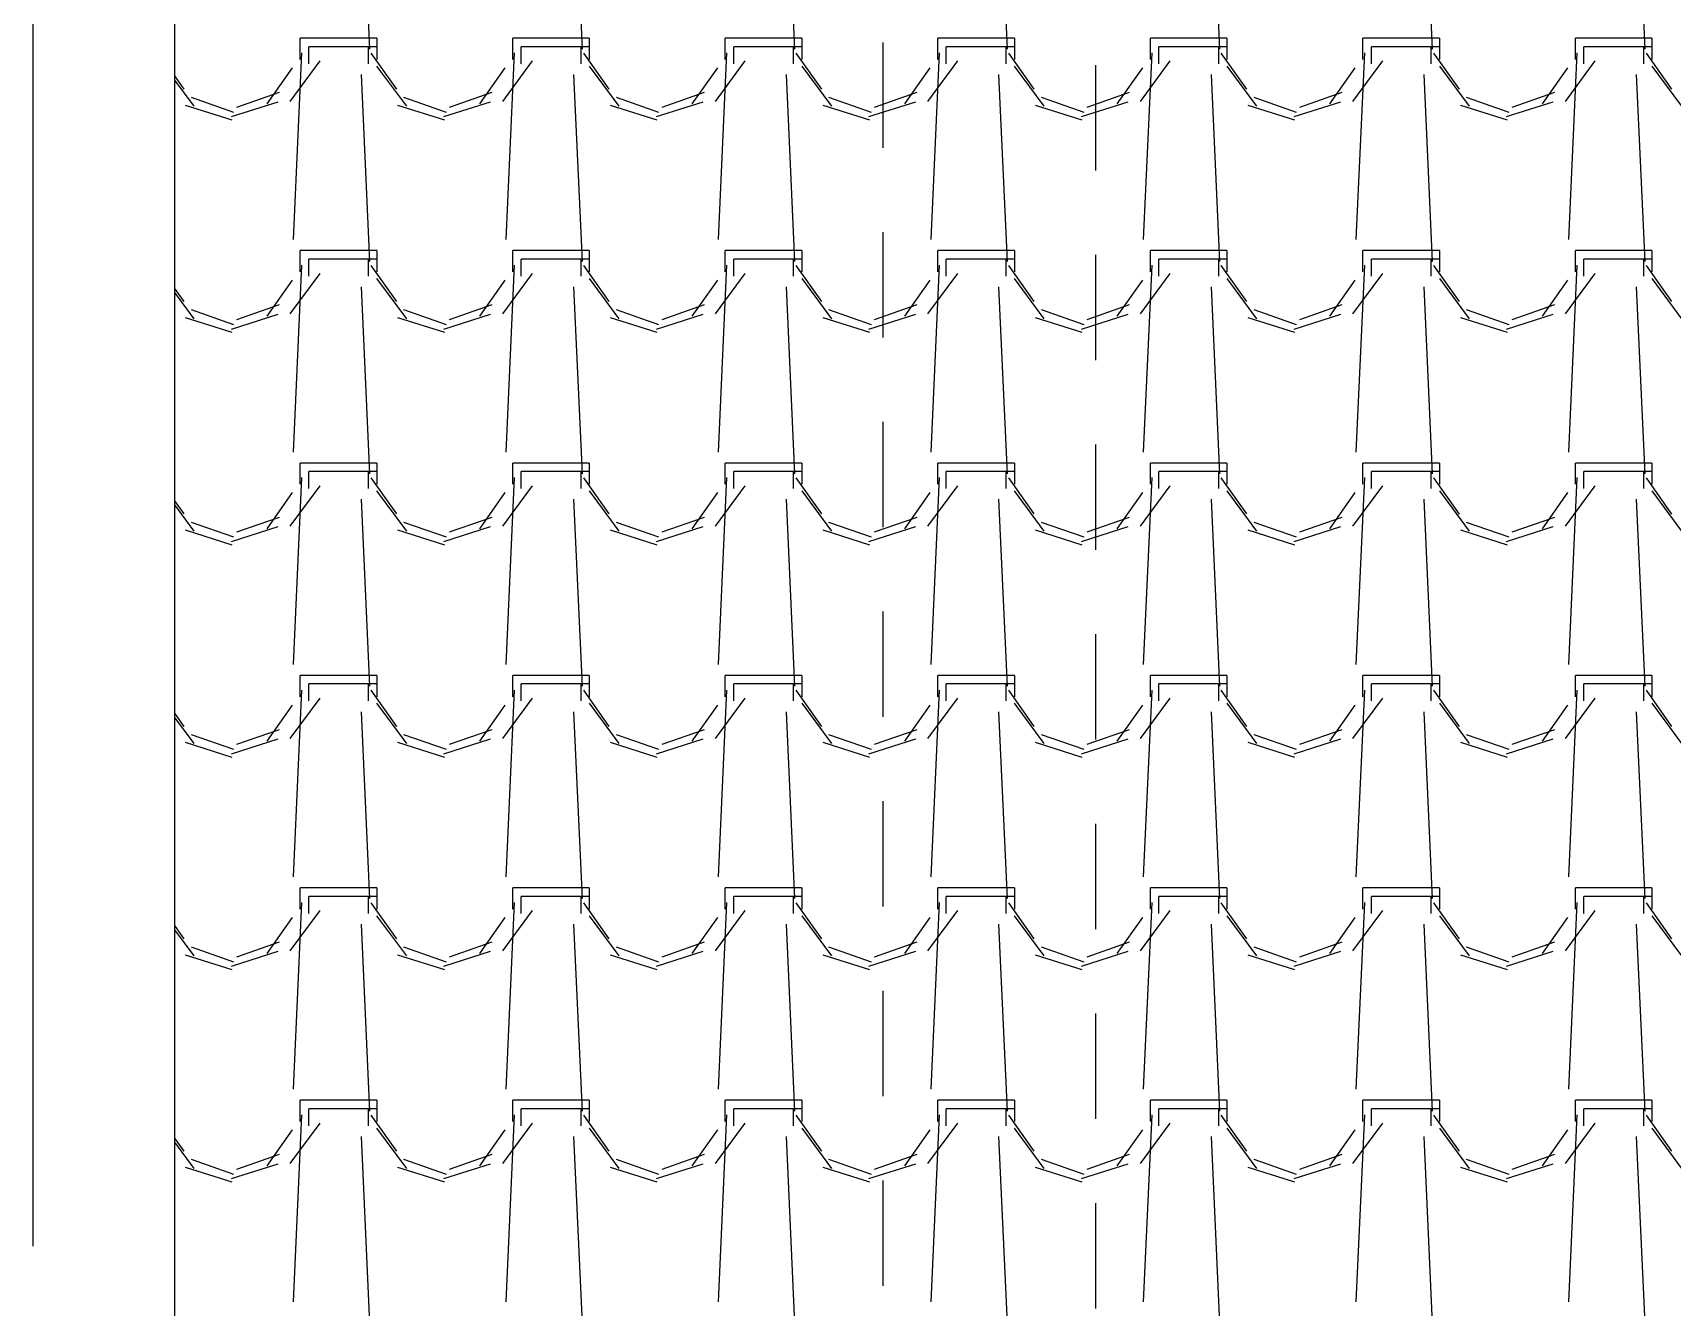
# Model space of a CAD drawing. Header units: millimetres. Extents: x 3923 to 4007, y 744 to 863.
# Drawn here: x 3931.109 to 3933.053, y 852.856 to 854.368 of the extents above; entities that cross this region are included whole.
import ezdxf

# ---------------------------------------------------------------- set-up
doc = ezdxf.new("R2010")
doc.units = ezdxf.units.MM
doc.linetypes.add('HIDDEN2', pattern=[0.1875, 0.125, -0.0625])
doc.layers.add('-HIDRO', color=8, linetype='Continuous')

msp = doc.modelspace()

# ---------------------------------------------------------------- linework, layer by layer
at = {"layer": '-HIDRO', "linetype": 'Continuous'}
for p, q in [((3931.1091, 856.7146), (3931.1091, 852.9285)), ((3931.2771, 856.5466), (3931.2771, 851.9205)), ((3931.4983, 854.5706), (3931.5083, 854.3488)), ((3931.7503, 854.5706), (3931.7603, 854.3488)), ((3932.0023, 854.5706), (3932.0123, 854.3488)), ((3932.2543, 854.5706), (3932.2643, 854.3488)), ((3932.5063, 854.5706), (3932.5163, 854.3488)), ((3932.7583, 854.5706), (3932.7683, 854.3488)), ((3933.0103, 854.5706), (3933.0203, 854.3488)), ((3931.5068, 854.3616), (3931.4262, 854.3616)), ((3931.4262, 854.3364), (3931.4262, 854.3616)), ((3931.5169, 854.3616), (3931.5068, 854.3616)), ((3931.5169, 854.3616), (3931.5169, 854.3364)), ((3931.7588, 854.3616), (3931.6782, 854.3616)), ((3931.6782, 854.3364), (3931.6782, 854.3616)), ((3931.7689, 854.3616), (3931.7588, 854.3616)), ((3931.7689, 854.3616), (3931.7689, 854.3364)), ((3932.0108, 854.3616), (3931.9302, 854.3616)), ((3931.9302, 854.3364), (3931.9302, 854.3616)), ((3932.0209, 854.3616), (3932.0108, 854.3616)), ((3932.0209, 854.3616), (3932.0209, 854.3364)), ((3932.2628, 854.3616), (3932.1822, 854.3616)), ((3932.1822, 854.3364), (3932.1822, 854.3616)), ((3932.2729, 854.3616), (3932.2628, 854.3616)), ((3932.2729, 854.3616), (3932.2729, 854.3364)), ((3932.5148, 854.3616), (3932.4342, 854.3616)), ((3932.4342, 854.3364), (3932.4342, 854.3616)), ((3932.5249, 854.3616), (3932.5148, 854.3616)), ((3932.5249, 854.3616), (3932.5249, 854.3364)), ((3932.7668, 854.3616), (3932.6862, 854.3616)), ((3932.6862, 854.3364), (3932.6862, 854.3616)), ((3932.7769, 854.3616), (3932.7668, 854.3616)), ((3932.7769, 854.3616), (3932.7769, 854.3364)), ((3933.0188, 854.3616), (3932.9382, 854.3616)), ((3932.9382, 854.3364), (3932.9382, 854.3616)), ((3933.0289, 854.3616), (3933.0188, 854.3616)), ((3933.0289, 854.3616), (3933.0289, 854.3364)), ((3931.4144, 854.2867), (3931.4497, 854.3346)), ((3931.4278, 854.3443), (3931.4178, 854.1226)), ((3931.5068, 854.3515), (3931.4362, 854.3515)), ((3931.4362, 854.3313), (3931.4362, 854.3515)), ((3931.5068, 854.3515), (3931.5068, 854.3313)), ((3931.5169, 854.3515), (3931.5068, 854.3515)), ((3931.5099, 854.344), (3931.5402, 854.3012)), ((3931.6664, 854.2867), (3931.7017, 854.3346)), ((3931.6798, 854.3443), (3931.6698, 854.1226)), ((3931.7588, 854.3515), (3931.6882, 854.3515)), ((3931.6882, 854.3313), (3931.6882, 854.3515)), ((3931.7588, 854.3515), (3931.7588, 854.3313)), ((3931.7689, 854.3515), (3931.7588, 854.3515)), ((3931.7619, 854.344), (3931.7922, 854.3012)), ((3931.9184, 854.2867), (3931.9537, 854.3346)), ((3931.9318, 854.3443), (3931.9218, 854.1226)), ((3932.0108, 854.3515), (3931.9402, 854.3515)), ((3931.9402, 854.3313), (3931.9402, 854.3515)), ((3932.0108, 854.3515), (3932.0108, 854.3313)), ((3932.0209, 854.3515), (3932.0108, 854.3515)), ((3932.0139, 854.344), (3932.0442, 854.3012)), ((3932.1704, 854.2867), (3932.2057, 854.3346)), ((3932.1838, 854.3443), (3932.1738, 854.1226)), ((3932.2628, 854.3515), (3932.1922, 854.3515)), ((3932.1922, 854.3313), (3932.1922, 854.3515)), ((3932.2628, 854.3515), (3932.2628, 854.3313)), ((3932.2729, 854.3515), (3932.2628, 854.3515)), ((3932.2659, 854.344), (3932.2962, 854.3011)), ((3932.4224, 854.2867), (3932.4577, 854.3346)), ((3932.4358, 854.3443), (3932.4258, 854.1226)), ((3932.5148, 854.3515), (3932.4442, 854.3515)), ((3932.4442, 854.3313), (3932.4442, 854.3515)), ((3932.5148, 854.3515), (3932.5148, 854.3313)), ((3932.5249, 854.3515), (3932.5148, 854.3515)), ((3932.5179, 854.344), (3932.5482, 854.3011)), ((3932.6744, 854.2867), (3932.7097, 854.3346)), ((3932.6879, 854.3443), (3932.6778, 854.1226)), ((3932.7668, 854.3515), (3932.6962, 854.3515)), ((3932.6962, 854.3313), (3932.6962, 854.3515)), ((3932.7668, 854.3515), (3932.7668, 854.3313)), ((3932.7769, 854.3515), (3932.7668, 854.3515)), ((3932.7699, 854.344), (3932.8002, 854.3011)), ((3932.9264, 854.2867), (3932.9617, 854.3346)), ((3932.9399, 854.3443), (3932.9298, 854.1226)), ((3933.0188, 854.3515), (3932.9482, 854.3515)), ((3932.9482, 854.3313), (3932.9482, 854.3515)), ((3933.0188, 854.3515), (3933.0188, 854.3313)), ((3933.0289, 854.3515), (3933.0188, 854.3515)), ((3933.0219, 854.344), (3933.0522, 854.3011)), ((3931.2771, 854.3168), (3931.2882, 854.3012)), ((3931.387, 854.2837), (3931.4172, 854.3265)), ((3931.4983, 854.3186), (3931.5083, 854.0968)), ((3931.5168, 854.3286), (3931.552, 854.2808)), ((3931.639, 854.2837), (3931.6692, 854.3265)), ((3931.7503, 854.3186), (3931.7603, 854.0968)), ((3931.7688, 854.3286), (3931.804, 854.2808)), ((3931.891, 854.2837), (3931.9212, 854.3265)), ((3932.0023, 854.3186), (3932.0123, 854.0968)), ((3932.0208, 854.3286), (3932.056, 854.2808)), ((3932.143, 854.2837), (3932.1732, 854.3265)), ((3932.2543, 854.3186), (3932.2643, 854.0968)), ((3932.2728, 854.3286), (3932.308, 854.2808)), ((3932.395, 854.2837), (3932.4252, 854.3265)), ((3932.5063, 854.3186), (3932.5163, 854.0968)), ((3932.5248, 854.3286), (3932.56, 854.2808)), ((3932.647, 854.2837), (3932.6772, 854.3265)), ((3932.7583, 854.3186), (3932.7683, 854.0968)), ((3932.7768, 854.3286), (3932.812, 854.2808)), ((3932.899, 854.2837), (3932.9292, 854.3265)), ((3933.0103, 854.3186), (3933.0203, 854.0968)), ((3933.0287, 854.3286), (3933.064, 854.2808)), ((3931.2771, 854.3119), (3931.3, 854.2808)), ((3931.3512, 854.2799), (3931.4016, 854.2975)), ((3931.6032, 854.2799), (3931.6536, 854.2975)), ((3931.8552, 854.2799), (3931.9056, 854.2975)), ((3932.1072, 854.2799), (3932.1576, 854.2975)), ((3932.3592, 854.2799), (3932.4096, 854.2975)), ((3932.6112, 854.2799), (3932.6616, 854.2975)), ((3932.8632, 854.2799), (3932.9136, 854.2975)), ((3931.2897, 854.2823), (3931.3451, 854.2647)), ((3931.2967, 854.2916), (3931.3471, 854.274)), ((3931.3445, 854.2686), (3931.3999, 854.2863)), ((3931.5417, 854.2823), (3931.5971, 854.2647)), ((3931.5487, 854.2916), (3931.5991, 854.274)), ((3931.5965, 854.2686), (3931.6519, 854.2863)), ((3931.7937, 854.2823), (3931.8491, 854.2647)), ((3931.8007, 854.2916), (3931.8511, 854.274)), ((3931.8485, 854.2686), (3931.9039, 854.2863)), ((3932.0457, 854.2823), (3932.1011, 854.2647)), ((3932.0527, 854.2916), (3932.1031, 854.274)), ((3932.1005, 854.2686), (3932.1559, 854.2863)), ((3932.2977, 854.2823), (3932.3531, 854.2647)), ((3932.3047, 854.2916), (3932.3551, 854.274)), ((3932.3525, 854.2686), (3932.4079, 854.2863)), ((3932.5497, 854.2823), (3932.6051, 854.2647)), ((3932.5567, 854.2916), (3932.6071, 854.274)), ((3932.6045, 854.2686), (3932.6599, 854.2863)), ((3932.8017, 854.2823), (3932.8571, 854.2647)), ((3932.8087, 854.2916), (3932.8591, 854.274)), ((3932.8565, 854.2686), (3932.9119, 854.2863)), ((3931.5068, 854.1096), (3931.4262, 854.1096)), ((3931.4262, 854.0844), (3931.4262, 854.1096)), ((3931.5169, 854.1096), (3931.5068, 854.1096)), ((3931.5169, 854.1096), (3931.5169, 854.0844)), ((3931.7588, 854.1096), (3931.6782, 854.1096)), ((3931.6782, 854.0844), (3931.6782, 854.1096)), ((3931.7689, 854.1096), (3931.7588, 854.1096)), ((3931.7689, 854.1096), (3931.7689, 854.0844)), ((3932.0108, 854.1096), (3931.9302, 854.1096)), ((3931.9302, 854.0844), (3931.9302, 854.1096)), ((3932.0209, 854.1096), (3932.0108, 854.1096)), ((3932.0209, 854.1096), (3932.0209, 854.0844)), ((3932.2628, 854.1096), (3932.1822, 854.1096)), ((3932.1822, 854.0844), (3932.1822, 854.1096)), ((3932.2729, 854.1096), (3932.2628, 854.1096)), ((3932.2729, 854.1096), (3932.2729, 854.0844)), ((3932.5148, 854.1096), (3932.4342, 854.1096)), ((3932.4342, 854.0844), (3932.4342, 854.1096)), ((3932.5249, 854.1096), (3932.5148, 854.1096)), ((3932.5249, 854.1096), (3932.5249, 854.0844)), ((3932.7668, 854.1096), (3932.6862, 854.1096)), ((3932.6862, 854.0844), (3932.6862, 854.1096)), ((3932.7769, 854.1096), (3932.7668, 854.1096)), ((3932.7769, 854.1096), (3932.7769, 854.0844)), ((3933.0188, 854.1096), (3932.9382, 854.1096)), ((3932.9382, 854.0844), (3932.9382, 854.1096)), ((3933.0289, 854.1096), (3933.0188, 854.1096)), ((3933.0289, 854.1096), (3933.0289, 854.0844)), ((3931.4144, 854.0347), (3931.4497, 854.0826)), ((3931.4278, 854.0923), (3931.4178, 853.8706)), ((3931.5068, 854.0995), (3931.4362, 854.0995)), ((3931.4362, 854.0793), (3931.4362, 854.0995)), ((3931.5068, 854.0995), (3931.5068, 854.0793)), ((3931.5169, 854.0995), (3931.5068, 854.0995)), ((3931.5099, 854.092), (3931.5402, 854.0492)), ((3931.6664, 854.0347), (3931.7017, 854.0826)), ((3931.6798, 854.0923), (3931.6698, 853.8706)), ((3931.7588, 854.0995), (3931.6882, 854.0995)), ((3931.6882, 854.0793), (3931.6882, 854.0995)), ((3931.7588, 854.0995), (3931.7588, 854.0793)), ((3931.7689, 854.0995), (3931.7588, 854.0995)), ((3931.7619, 854.092), (3931.7922, 854.0492)), ((3931.9184, 854.0347), (3931.9537, 854.0826)), ((3931.9318, 854.0923), (3931.9218, 853.8706)), ((3932.0108, 854.0995), (3931.9402, 854.0995)), ((3931.9402, 854.0793), (3931.9402, 854.0995)), ((3932.0108, 854.0995), (3932.0108, 854.0793)), ((3932.0209, 854.0995), (3932.0108, 854.0995)), ((3932.0139, 854.092), (3932.0442, 854.0492)), ((3932.1704, 854.0347), (3932.2057, 854.0826)), ((3932.1838, 854.0923), (3932.1738, 853.8706)), ((3932.2628, 854.0995), (3932.1922, 854.0995)), ((3932.1922, 854.0793), (3932.1922, 854.0995)), ((3932.2628, 854.0995), (3932.2628, 854.0793)), ((3932.2729, 854.0995), (3932.2628, 854.0995)), ((3932.2659, 854.092), (3932.2962, 854.0492)), ((3932.4224, 854.0347), (3932.4577, 854.0826)), ((3932.4358, 854.0923), (3932.4258, 853.8706)), ((3932.5148, 854.0995), (3932.4442, 854.0995)), ((3932.4442, 854.0793), (3932.4442, 854.0995)), ((3932.5148, 854.0995), (3932.5148, 854.0793)), ((3932.5249, 854.0995), (3932.5148, 854.0995)), ((3932.5179, 854.092), (3932.5482, 854.0491)), ((3932.6744, 854.0347), (3932.7097, 854.0826)), ((3932.6879, 854.0923), (3932.6778, 853.8706)), ((3932.7668, 854.0995), (3932.6962, 854.0995)), ((3932.6962, 854.0793), (3932.6962, 854.0995)), ((3932.7668, 854.0995), (3932.7668, 854.0793)), ((3932.7769, 854.0995), (3932.7668, 854.0995)), ((3932.7699, 854.092), (3932.8002, 854.0491)), ((3932.9264, 854.0347), (3932.9617, 854.0826)), ((3932.9399, 854.0923), (3932.9298, 853.8706)), ((3933.0188, 854.0995), (3932.9482, 854.0995)), ((3932.9482, 854.0793), (3932.9482, 854.0995)), ((3933.0188, 854.0995), (3933.0188, 854.0793)), ((3933.0289, 854.0995), (3933.0188, 854.0995)), ((3933.0219, 854.092), (3933.0522, 854.0491)), ((3931.2771, 854.0648), (3931.2882, 854.0492)), ((3931.387, 854.0317), (3931.4172, 854.0745)), ((3931.4983, 854.0666), (3931.5083, 853.8448)), ((3931.5168, 854.0766), (3931.552, 854.0288)), ((3931.639, 854.0317), (3931.6692, 854.0745)), ((3931.7503, 854.0666), (3931.7603, 853.8448)), ((3931.7688, 854.0766), (3931.804, 854.0288)), ((3931.891, 854.0317), (3931.9212, 854.0745)), ((3932.0023, 854.0666), (3932.0123, 853.8448)), ((3932.0208, 854.0766), (3932.056, 854.0288)), ((3932.143, 854.0317), (3932.1732, 854.0745)), ((3932.2543, 854.0666), (3932.2643, 853.8448)), ((3932.2728, 854.0766), (3932.308, 854.0288)), ((3932.395, 854.0317), (3932.4252, 854.0745)), ((3932.5063, 854.0666), (3932.5163, 853.8448)), ((3932.5248, 854.0766), (3932.56, 854.0288)), ((3932.647, 854.0317), (3932.6772, 854.0745)), ((3932.7583, 854.0666), (3932.7683, 853.8448)), ((3932.7768, 854.0766), (3932.812, 854.0288)), ((3932.899, 854.0317), (3932.9292, 854.0745)), ((3933.0103, 854.0666), (3933.0203, 853.8448)), ((3933.0288, 854.0766), (3933.064, 854.0288)), ((3931.2771, 854.0599), (3931.3, 854.0288)), ((3931.3512, 854.0279), (3931.4016, 854.0455)), ((3931.6032, 854.0279), (3931.6536, 854.0455)), ((3931.8552, 854.0279), (3931.9056, 854.0455)), ((3932.1072, 854.0279), (3932.1576, 854.0455)), ((3932.3592, 854.0279), (3932.4096, 854.0455)), ((3932.6112, 854.0279), (3932.6616, 854.0455)), ((3932.8632, 854.0279), (3932.9136, 854.0455)), ((3931.2897, 854.0303), (3931.3451, 854.0127)), ((3931.2967, 854.0396), (3931.3471, 854.022)), ((3931.3445, 854.0166), (3931.3999, 854.0343)), ((3931.5417, 854.0303), (3931.5971, 854.0127)), ((3931.5487, 854.0396), (3931.5991, 854.022)), ((3931.5965, 854.0166), (3931.6519, 854.0343)), ((3931.7937, 854.0303), (3931.8491, 854.0127)), ((3931.8007, 854.0396), (3931.8511, 854.022)), ((3931.8485, 854.0166), (3931.9039, 854.0343)), ((3932.0457, 854.0303), (3932.1011, 854.0127)), ((3932.0527, 854.0396), (3932.1031, 854.022)), ((3932.1005, 854.0166), (3932.1559, 854.0343)), ((3932.2977, 854.0303), (3932.3531, 854.0127)), ((3932.3047, 854.0396), (3932.3551, 854.022)), ((3932.3525, 854.0166), (3932.4079, 854.0343)), ((3932.5497, 854.0303), (3932.6051, 854.0127)), ((3932.5567, 854.0396), (3932.6071, 854.022)), ((3932.6045, 854.0166), (3932.6599, 854.0343)), ((3932.8017, 854.0303), (3932.8571, 854.0127)), ((3932.8087, 854.0396), (3932.8591, 854.022)), ((3932.8565, 854.0166), (3932.9119, 854.0343)), ((3931.5068, 853.8576), (3931.4262, 853.8576)), ((3931.4262, 853.8324), (3931.4262, 853.8576)), ((3931.5068, 853.8475), (3931.4362, 853.8475)), ((3931.4362, 853.8273), (3931.4362, 853.8475)), ((3931.5169, 853.8576), (3931.5068, 853.8576)), ((3931.5068, 853.8475), (3931.5068, 853.8273)), ((3931.5169, 853.8475), (3931.5068, 853.8475)), ((3931.5169, 853.8576), (3931.5169, 853.8324)), ((3931.7588, 853.8576), (3931.6782, 853.8576)), ((3931.6782, 853.8324), (3931.6782, 853.8576)), ((3931.7588, 853.8475), (3931.6882, 853.8475)), ((3931.6882, 853.8273), (3931.6882, 853.8475)), ((3931.7689, 853.8576), (3931.7588, 853.8576)), ((3931.7588, 853.8475), (3931.7588, 853.8273)), ((3931.7689, 853.8475), (3931.7588, 853.8475)), ((3931.7689, 853.8576), (3931.7689, 853.8324)), ((3932.0108, 853.8576), (3931.9302, 853.8576)), ((3931.9302, 853.8324), (3931.9302, 853.8576)), ((3932.0108, 853.8475), (3931.9402, 853.8475)), ((3931.9402, 853.8273), (3931.9402, 853.8475)), ((3932.0209, 853.8576), (3932.0108, 853.8576)), ((3932.0108, 853.8475), (3932.0108, 853.8273)), ((3932.0209, 853.8475), (3932.0108, 853.8475)), ((3932.0209, 853.8576), (3932.0209, 853.8324)), ((3932.2628, 853.8576), (3932.1822, 853.8576)), ((3932.1822, 853.8324), (3932.1822, 853.8576)), ((3932.2628, 853.8475), (3932.1922, 853.8475)), ((3932.1922, 853.8273), (3932.1922, 853.8475)), ((3932.2729, 853.8576), (3932.2628, 853.8576)), ((3932.2628, 853.8475), (3932.2628, 853.8273)), ((3932.2729, 853.8475), (3932.2628, 853.8475)), ((3932.2729, 853.8576), (3932.2729, 853.8324)), ((3932.5148, 853.8576), (3932.4342, 853.8576)), ((3932.4342, 853.8324), (3932.4342, 853.8576)), ((3932.5148, 853.8475), (3932.4442, 853.8475)), ((3932.4442, 853.8273), (3932.4442, 853.8475)), ((3932.5249, 853.8576), (3932.5148, 853.8576)), ((3932.5148, 853.8475), (3932.5148, 853.8273)), ((3932.5249, 853.8475), (3932.5148, 853.8475)), ((3932.5249, 853.8576), (3932.5249, 853.8324)), ((3932.7668, 853.8576), (3932.6862, 853.8576)), ((3932.6862, 853.8324), (3932.6862, 853.8576)), ((3932.7668, 853.8475), (3932.6962, 853.8475)), ((3932.6962, 853.8273), (3932.6962, 853.8475)), ((3932.7769, 853.8576), (3932.7668, 853.8576)), ((3932.7668, 853.8475), (3932.7668, 853.8273)), ((3932.7769, 853.8475), (3932.7668, 853.8475)), ((3932.7769, 853.8576), (3932.7769, 853.8324)), ((3933.0188, 853.8576), (3932.9382, 853.8576)), ((3932.9382, 853.8324), (3932.9382, 853.8576)), ((3933.0188, 853.8475), (3932.9482, 853.8475)), ((3932.9482, 853.8273), (3932.9482, 853.8475)), ((3933.0289, 853.8576), (3933.0188, 853.8576)), ((3933.0188, 853.8475), (3933.0188, 853.8273)), ((3933.0289, 853.8475), (3933.0188, 853.8475)), ((3933.0289, 853.8576), (3933.0289, 853.8324)), ((3931.4144, 853.7827), (3931.4497, 853.8306)), ((3931.4278, 853.8403), (3931.4178, 853.6186)), ((3931.5099, 853.84), (3931.5402, 853.7972)), ((3931.6664, 853.7827), (3931.7017, 853.8306)), ((3931.6798, 853.8403), (3931.6698, 853.6186)), ((3931.7619, 853.84), (3931.7922, 853.7972)), ((3931.9184, 853.7827), (3931.9537, 853.8306)), ((3931.9318, 853.8403), (3931.9218, 853.6186)), ((3932.0139, 853.84), (3932.0442, 853.7972)), ((3932.1704, 853.7827), (3932.2057, 853.8306)), ((3932.1838, 853.8403), (3932.1738, 853.6186)), ((3932.2659, 853.84), (3932.2962, 853.7972)), ((3932.4224, 853.7827), (3932.4577, 853.8306)), ((3932.4358, 853.8403), (3932.4258, 853.6186)), ((3932.5179, 853.84), (3932.5482, 853.7972)), ((3932.6744, 853.7827), (3932.7097, 853.8306)), ((3932.6879, 853.8403), (3932.6778, 853.6186)), ((3932.7699, 853.84), (3932.8002, 853.7971)), ((3932.9264, 853.7827), (3932.9617, 853.8306)), ((3932.9399, 853.8403), (3932.9298, 853.6186)), ((3933.0219, 853.84), (3933.0522, 853.7971)), ((3931.2771, 853.8128), (3931.2882, 853.7972)), ((3931.387, 853.7797), (3931.4172, 853.8225)), ((3931.4983, 853.8146), (3931.5083, 853.5928)), ((3931.5168, 853.8246), (3931.552, 853.7768)), ((3931.639, 853.7797), (3931.6692, 853.8225)), ((3931.7503, 853.8146), (3931.7603, 853.5928)), ((3931.7688, 853.8246), (3931.804, 853.7768)), ((3931.891, 853.7797), (3931.9212, 853.8225)), ((3932.0023, 853.8146), (3932.0123, 853.5928)), ((3932.0208, 853.8246), (3932.056, 853.7768)), ((3932.143, 853.7797), (3932.1732, 853.8225)), ((3932.2543, 853.8146), (3932.2643, 853.5928)), ((3932.2728, 853.8246), (3932.308, 853.7768)), ((3932.395, 853.7797), (3932.4252, 853.8225)), ((3932.5063, 853.8146), (3932.5163, 853.5928)), ((3932.5248, 853.8246), (3932.56, 853.7768)), ((3932.647, 853.7797), (3932.6772, 853.8225)), ((3932.7583, 853.8146), (3932.7683, 853.5928)), ((3932.7768, 853.8246), (3932.812, 853.7768)), ((3932.899, 853.7797), (3932.9292, 853.8225)), ((3933.0103, 853.8146), (3933.0203, 853.5928)), ((3933.0288, 853.8246), (3933.064, 853.7768)), ((3931.2771, 853.8079), (3931.3, 853.7768)), ((3931.3512, 853.7759), (3931.4016, 853.7935)), ((3931.6032, 853.7759), (3931.6536, 853.7935)), ((3931.8552, 853.7759), (3931.9056, 853.7935)), ((3932.1072, 853.7759), (3932.1576, 853.7935)), ((3932.3592, 853.7759), (3932.4096, 853.7935)), ((3932.6112, 853.7759), (3932.6616, 853.7935)), ((3932.8632, 853.7759), (3932.9136, 853.7935)), ((3931.2897, 853.7783), (3931.3451, 853.7607)), ((3931.2967, 853.7876), (3931.3471, 853.77)), ((3931.3445, 853.7646), (3931.3999, 853.7823)), ((3931.5417, 853.7783), (3931.5971, 853.7607)), ((3931.5487, 853.7876), (3931.5991, 853.77)), ((3931.5965, 853.7646), (3931.6519, 853.7823)), ((3931.7937, 853.7783), (3931.8491, 853.7607)), ((3931.8007, 853.7876), (3931.8511, 853.77)), ((3931.8485, 853.7646), (3931.9039, 853.7823)), ((3932.0457, 853.7783), (3932.1011, 853.7607)), ((3932.0527, 853.7876), (3932.1031, 853.77)), ((3932.1005, 853.7646), (3932.1559, 853.7823)), ((3932.2977, 853.7783), (3932.3531, 853.7607)), ((3932.3047, 853.7876), (3932.3551, 853.77)), ((3932.3525, 853.7646), (3932.4079, 853.7823)), ((3932.5497, 853.7783), (3932.6051, 853.7607)), ((3932.5567, 853.7876), (3932.6071, 853.77)), ((3932.6045, 853.7646), (3932.6599, 853.7823)), ((3932.8017, 853.7783), (3932.8571, 853.7607)), ((3932.8087, 853.7876), (3932.8591, 853.77)), ((3932.8565, 853.7646), (3932.9119, 853.7823)), ((3931.5068, 853.6056), (3931.4262, 853.6056)), ((3931.4262, 853.5804), (3931.4262, 853.6056)), ((3931.5068, 853.5955), (3931.4362, 853.5955)), ((3931.4362, 853.5753), (3931.4362, 853.5955)), ((3931.5169, 853.6056), (3931.5068, 853.6056)), ((3931.5068, 853.5955), (3931.5068, 853.5753)), ((3931.5169, 853.5955), (3931.5068, 853.5955)), ((3931.5169, 853.6056), (3931.5169, 853.5804)), ((3931.7588, 853.6056), (3931.6782, 853.6056)), ((3931.6782, 853.5804), (3931.6782, 853.6056)), ((3931.7588, 853.5955), (3931.6882, 853.5955)), ((3931.6882, 853.5753), (3931.6882, 853.5955)), ((3931.7689, 853.6056), (3931.7588, 853.6056)), ((3931.7588, 853.5955), (3931.7588, 853.5753)), ((3931.7689, 853.5955), (3931.7588, 853.5955)), ((3931.7689, 853.6056), (3931.7689, 853.5804)), ((3932.0108, 853.6056), (3931.9302, 853.6056)), ((3931.9302, 853.5804), (3931.9302, 853.6056)), ((3932.0108, 853.5955), (3931.9402, 853.5955)), ((3931.9402, 853.5753), (3931.9402, 853.5955)), ((3932.0209, 853.6056), (3932.0108, 853.6056)), ((3932.0108, 853.5955), (3932.0108, 853.5753)), ((3932.0209, 853.5955), (3932.0108, 853.5955)), ((3932.0209, 853.6056), (3932.0209, 853.5804)), ((3932.2628, 853.6056), (3932.1822, 853.6056)), ((3932.1822, 853.5804), (3932.1822, 853.6056)), ((3932.2628, 853.5955), (3932.1922, 853.5955)), ((3932.1922, 853.5753), (3932.1922, 853.5955)), ((3932.2729, 853.6056), (3932.2628, 853.6056)), ((3932.2628, 853.5955), (3932.2628, 853.5753)), ((3932.2729, 853.5955), (3932.2628, 853.5955)), ((3932.2729, 853.6056), (3932.2729, 853.5804)), ((3932.5148, 853.6056), (3932.4342, 853.6056)), ((3932.4342, 853.5804), (3932.4342, 853.6056)), ((3932.5148, 853.5955), (3932.4442, 853.5955)), ((3932.4442, 853.5753), (3932.4442, 853.5955)), ((3932.5249, 853.6056), (3932.5148, 853.6056)), ((3932.5148, 853.5955), (3932.5148, 853.5753)), ((3932.5249, 853.5955), (3932.5148, 853.5955)), ((3932.5249, 853.6056), (3932.5249, 853.5804)), ((3932.7668, 853.6056), (3932.6862, 853.6056)), ((3932.6862, 853.5804), (3932.6862, 853.6056)), ((3932.7668, 853.5955), (3932.6962, 853.5955)), ((3932.6962, 853.5753), (3932.6962, 853.5955)), ((3932.7769, 853.6056), (3932.7668, 853.6056)), ((3932.7668, 853.5955), (3932.7668, 853.5753)), ((3932.7769, 853.5955), (3932.7668, 853.5955)), ((3932.7769, 853.6056), (3932.7769, 853.5804)), ((3933.0188, 853.6056), (3932.9382, 853.6056)), ((3932.9382, 853.5804), (3932.9382, 853.6056)), ((3933.0188, 853.5955), (3932.9482, 853.5955)), ((3932.9482, 853.5753), (3932.9482, 853.5955)), ((3933.0289, 853.6056), (3933.0188, 853.6056)), ((3933.0188, 853.5955), (3933.0188, 853.5753)), ((3933.0289, 853.5955), (3933.0188, 853.5955)), ((3933.0289, 853.6056), (3933.0289, 853.5804)), ((3931.4144, 853.5307), (3931.4497, 853.5786)), ((3931.4278, 853.5883), (3931.4178, 853.3666)), ((3931.5099, 853.588), (3931.5402, 853.5452)), ((3931.6664, 853.5307), (3931.7017, 853.5786)), ((3931.6798, 853.5883), (3931.6698, 853.3666)), ((3931.7619, 853.588), (3931.7922, 853.5452)), ((3931.9184, 853.5307), (3931.9537, 853.5786)), ((3931.9318, 853.5883), (3931.9218, 853.3666)), ((3932.0139, 853.588), (3932.0442, 853.5452)), ((3932.1704, 853.5307), (3932.2057, 853.5786)), ((3932.1838, 853.5883), (3932.1738, 853.3666)), ((3932.2659, 853.588), (3932.2962, 853.5452)), ((3932.4224, 853.5307), (3932.4577, 853.5786)), ((3932.4358, 853.5883), (3932.4258, 853.3666)), ((3932.5179, 853.588), (3932.5482, 853.5452)), ((3932.6744, 853.5307), (3932.7097, 853.5786)), ((3932.6879, 853.5883), (3932.6778, 853.3666)), ((3932.7699, 853.588), (3932.8002, 853.5451)), ((3932.9264, 853.5307), (3932.9617, 853.5786)), ((3932.9399, 853.5883), (3932.9298, 853.3666)), ((3933.0219, 853.588), (3933.0522, 853.5451)), ((3931.2771, 853.5608), (3931.2882, 853.5452)), ((3931.2771, 853.5559), (3931.3001, 853.5248)), ((3931.387, 853.5277), (3931.4172, 853.5705)), ((3931.4983, 853.5626), (3931.5083, 853.3408)), ((3931.5168, 853.5726), (3931.552, 853.5248)), ((3931.639, 853.5277), (3931.6692, 853.5705)), ((3931.7503, 853.5626), (3931.7603, 853.3408)), ((3931.7688, 853.5726), (3931.804, 853.5248)), ((3931.891, 853.5277), (3931.9212, 853.5705)), ((3932.0023, 853.5626), (3932.0123, 853.3408)), ((3932.0208, 853.5726), (3932.056, 853.5248)), ((3932.143, 853.5277), (3932.1732, 853.5705)), ((3932.2543, 853.5626), (3932.2643, 853.3408)), ((3932.2728, 853.5726), (3932.308, 853.5248)), ((3932.395, 853.5277), (3932.4252, 853.5705)), ((3932.5063, 853.5626), (3932.5163, 853.3408)), ((3932.5248, 853.5726), (3932.56, 853.5248)), ((3932.647, 853.5277), (3932.6772, 853.5705)), ((3932.7583, 853.5626), (3932.7683, 853.3408)), ((3932.7768, 853.5726), (3932.812, 853.5248)), ((3932.899, 853.5277), (3932.9292, 853.5705)), ((3933.0103, 853.5626), (3933.0203, 853.3408)), ((3933.0288, 853.5726), (3933.064, 853.5248)), ((3931.3512, 853.5239), (3931.4016, 853.5415)), ((3931.6032, 853.5239), (3931.6536, 853.5415)), ((3931.8552, 853.5239), (3931.9056, 853.5415)), ((3932.1072, 853.5239), (3932.1576, 853.5415)), ((3932.3592, 853.5239), (3932.4096, 853.5415)), ((3932.6112, 853.5239), (3932.6616, 853.5415)), ((3932.8632, 853.5239), (3932.9136, 853.5415)), ((3931.2897, 853.5263), (3931.3451, 853.5087)), ((3931.2967, 853.5356), (3931.3471, 853.518)), ((3931.3445, 853.5126), (3931.3999, 853.5303)), ((3931.5417, 853.5263), (3931.5971, 853.5087)), ((3931.5487, 853.5356), (3931.5991, 853.518)), ((3931.5965, 853.5126), (3931.6519, 853.5303)), ((3931.7937, 853.5263), (3931.8491, 853.5087)), ((3931.8007, 853.5356), (3931.8511, 853.518)), ((3931.8485, 853.5126), (3931.9039, 853.5303)), ((3932.0457, 853.5263), (3932.1011, 853.5087)), ((3932.0527, 853.5356), (3932.1031, 853.518)), ((3932.1005, 853.5126), (3932.1559, 853.5303)), ((3932.2977, 853.5263), (3932.3531, 853.5087)), ((3932.3047, 853.5356), (3932.3551, 853.518)), ((3932.3525, 853.5126), (3932.4079, 853.5303)), ((3932.5497, 853.5263), (3932.6051, 853.5087)), ((3932.5567, 853.5356), (3932.6071, 853.518)), ((3932.6045, 853.5126), (3932.6599, 853.5303)), ((3932.8017, 853.5263), (3932.8571, 853.5087)), ((3932.8087, 853.5356), (3932.8591, 853.518)), ((3932.8565, 853.5126), (3932.9119, 853.5303)), ((3931.5068, 853.3536), (3931.4262, 853.3536)), ((3931.4262, 853.3284), (3931.4262, 853.3536)), ((3931.5068, 853.3435), (3931.4362, 853.3435)), ((3931.4362, 853.3233), (3931.4362, 853.3435)), ((3931.5169, 853.3536), (3931.5068, 853.3536)), ((3931.5068, 853.3435), (3931.5068, 853.3233)), ((3931.5169, 853.3435), (3931.5068, 853.3435)), ((3931.5169, 853.3536), (3931.5169, 853.3284)), ((3931.7588, 853.3536), (3931.6782, 853.3536)), ((3931.6782, 853.3284), (3931.6782, 853.3536)), ((3931.7588, 853.3435), (3931.6882, 853.3435)), ((3931.6882, 853.3233), (3931.6882, 853.3435)), ((3931.7689, 853.3536), (3931.7588, 853.3536)), ((3931.7588, 853.3435), (3931.7588, 853.3233)), ((3931.7689, 853.3435), (3931.7588, 853.3435)), ((3931.7689, 853.3536), (3931.7689, 853.3284)), ((3932.0108, 853.3536), (3931.9302, 853.3536)), ((3931.9302, 853.3284), (3931.9302, 853.3536)), ((3932.0108, 853.3435), (3931.9402, 853.3435)), ((3931.9402, 853.3233), (3931.9402, 853.3435)), ((3932.0209, 853.3536), (3932.0108, 853.3536)), ((3932.0108, 853.3435), (3932.0108, 853.3233)), ((3932.0209, 853.3435), (3932.0108, 853.3435)), ((3932.0209, 853.3536), (3932.0209, 853.3284)), ((3932.2628, 853.3536), (3932.1822, 853.3536)), ((3932.1822, 853.3284), (3932.1822, 853.3536)), ((3932.2628, 853.3435), (3932.1922, 853.3435)), ((3932.1922, 853.3233), (3932.1922, 853.3435)), ((3932.2729, 853.3536), (3932.2628, 853.3536)), ((3932.2628, 853.3435), (3932.2628, 853.3233)), ((3932.2729, 853.3435), (3932.2628, 853.3435)), ((3932.2729, 853.3536), (3932.2729, 853.3284)), ((3932.5148, 853.3536), (3932.4342, 853.3536)), ((3932.4342, 853.3284), (3932.4342, 853.3536)), ((3932.5148, 853.3435), (3932.4442, 853.3435)), ((3932.4442, 853.3233), (3932.4442, 853.3435)), ((3932.5249, 853.3536), (3932.5148, 853.3536)), ((3932.5148, 853.3435), (3932.5148, 853.3233)), ((3932.5249, 853.3435), (3932.5148, 853.3435)), ((3932.5249, 853.3536), (3932.5249, 853.3284)), ((3932.7668, 853.3536), (3932.6862, 853.3536)), ((3932.6862, 853.3284), (3932.6862, 853.3536)), ((3932.7668, 853.3435), (3932.6962, 853.3435)), ((3932.6962, 853.3233), (3932.6962, 853.3435)), ((3932.7769, 853.3536), (3932.7668, 853.3536)), ((3932.7668, 853.3435), (3932.7668, 853.3233)), ((3932.7769, 853.3435), (3932.7668, 853.3435)), ((3932.7769, 853.3536), (3932.7769, 853.3284)), ((3933.0188, 853.3536), (3932.9382, 853.3536)), ((3932.9382, 853.3284), (3932.9382, 853.3536)), ((3933.0188, 853.3435), (3932.9482, 853.3435)), ((3932.9482, 853.3233), (3932.9482, 853.3435)), ((3933.0289, 853.3536), (3933.0188, 853.3536)), ((3933.0188, 853.3435), (3933.0188, 853.3233)), ((3933.0289, 853.3435), (3933.0188, 853.3435)), ((3933.0289, 853.3536), (3933.0289, 853.3284)), ((3931.4144, 853.2787), (3931.4497, 853.3266)), ((3931.4278, 853.3363), (3931.4178, 853.1146)), ((3931.5099, 853.336), (3931.5402, 853.2932)), ((3931.6664, 853.2787), (3931.7017, 853.3266)), ((3931.6798, 853.3363), (3931.6698, 853.1146)), ((3931.7619, 853.336), (3931.7922, 853.2932)), ((3931.9184, 853.2787), (3931.9537, 853.3266)), ((3931.9318, 853.3363), (3931.9218, 853.1146)), ((3932.0139, 853.336), (3932.0442, 853.2932)), ((3932.1704, 853.2787), (3932.2057, 853.3266)), ((3932.1838, 853.3363), (3932.1738, 853.1146)), ((3932.2659, 853.336), (3932.2962, 853.2932)), ((3932.4224, 853.2787), (3932.4577, 853.3266)), ((3932.4358, 853.3363), (3932.4258, 853.1146)), ((3932.5179, 853.336), (3932.5482, 853.2932)), ((3932.6744, 853.2787), (3932.7097, 853.3266)), ((3932.6879, 853.3363), (3932.6778, 853.1146)), ((3932.7699, 853.336), (3932.8002, 853.2932)), ((3932.9264, 853.2787), (3932.9617, 853.3266)), ((3932.9399, 853.3363), (3932.9298, 853.1146)), ((3933.0219, 853.336), (3933.0522, 853.2931)), ((3931.2771, 853.3088), (3931.2882, 853.2932)), ((3931.2771, 853.3039), (3931.3001, 853.2728)), ((3931.387, 853.2757), (3931.4172, 853.3185)), ((3931.4983, 853.3106), (3931.5083, 853.0888)), ((3931.5168, 853.3206), (3931.5521, 853.2728)), ((3931.639, 853.2757), (3931.6692, 853.3185)), ((3931.7503, 853.3106), (3931.7603, 853.0888)), ((3931.7688, 853.3206), (3931.804, 853.2728)), ((3931.891, 853.2757), (3931.9212, 853.3185)), ((3932.0023, 853.3106), (3932.0123, 853.0888)), ((3932.0208, 853.3206), (3932.056, 853.2728)), ((3932.143, 853.2757), (3932.1732, 853.3185)), ((3932.2543, 853.3106), (3932.2643, 853.0888)), ((3932.2728, 853.3206), (3932.308, 853.2728)), ((3932.395, 853.2757), (3932.4252, 853.3185)), ((3932.5063, 853.3106), (3932.5163, 853.0888)), ((3932.5248, 853.3206), (3932.56, 853.2728)), ((3932.647, 853.2757), (3932.6772, 853.3185)), ((3932.7583, 853.3106), (3932.7683, 853.0888)), ((3932.7768, 853.3206), (3932.812, 853.2728)), ((3932.899, 853.2757), (3932.9292, 853.3185)), ((3933.0103, 853.3106), (3933.0203, 853.0888)), ((3933.0288, 853.3206), (3933.064, 853.2728)), ((3931.2967, 853.2836), (3931.3471, 853.266)), ((3931.3512, 853.2719), (3931.4016, 853.2895)), ((3931.5487, 853.2836), (3931.5991, 853.266)), ((3931.6032, 853.2719), (3931.6536, 853.2895)), ((3931.8007, 853.2836), (3931.8511, 853.266)), ((3931.8552, 853.2719), (3931.9056, 853.2895)), ((3932.0527, 853.2836), (3932.1031, 853.266)), ((3932.1072, 853.2719), (3932.1576, 853.2895)), ((3932.3047, 853.2836), (3932.3551, 853.266)), ((3932.3592, 853.2719), (3932.4096, 853.2895)), ((3932.5567, 853.2836), (3932.6071, 853.266)), ((3932.6112, 853.2719), (3932.6616, 853.2895)), ((3932.8087, 853.2836), (3932.8591, 853.266)), ((3932.8632, 853.2719), (3932.9136, 853.2895)), ((3931.2897, 853.2743), (3931.3451, 853.2567)), ((3931.3445, 853.2606), (3931.3999, 853.2783)), ((3931.5417, 853.2743), (3931.5971, 853.2567)), ((3931.5965, 853.2606), (3931.6519, 853.2783)), ((3931.7937, 853.2743), (3931.8491, 853.2567)), ((3931.8485, 853.2606), (3931.9039, 853.2783)), ((3932.0457, 853.2743), (3932.1011, 853.2567)), ((3932.1005, 853.2606), (3932.1559, 853.2783)), ((3932.2977, 853.2743), (3932.3531, 853.2567)), ((3932.3525, 853.2606), (3932.4079, 853.2783)), ((3932.5497, 853.2743), (3932.6051, 853.2567)), ((3932.6045, 853.2606), (3932.6599, 853.2783)), ((3932.8017, 853.2743), (3932.8571, 853.2567)), ((3932.8565, 853.2606), (3932.9119, 853.2783)), ((3931.5068, 853.1016), (3931.4262, 853.1016)), ((3931.4262, 853.0764), (3931.4262, 853.1016)), ((3931.5068, 853.0915), (3931.4362, 853.0915)), ((3931.4362, 853.0713), (3931.4362, 853.0915)), ((3931.5169, 853.1016), (3931.5068, 853.1016)), ((3931.5068, 853.0915), (3931.5068, 853.0713)), ((3931.5169, 853.0915), (3931.5068, 853.0915)), ((3931.5169, 853.1016), (3931.5169, 853.0764)), ((3931.7588, 853.1016), (3931.6782, 853.1016)), ((3931.6782, 853.0764), (3931.6782, 853.1016)), ((3931.7588, 853.0915), (3931.6882, 853.0915)), ((3931.6882, 853.0713), (3931.6882, 853.0915)), ((3931.7689, 853.1016), (3931.7588, 853.1016)), ((3931.7588, 853.0915), (3931.7588, 853.0713)), ((3931.7689, 853.0915), (3931.7588, 853.0915)), ((3931.7689, 853.1016), (3931.7689, 853.0764)), ((3932.0108, 853.1016), (3931.9302, 853.1016)), ((3931.9302, 853.0764), (3931.9302, 853.1016)), ((3932.0108, 853.0915), (3931.9402, 853.0915)), ((3931.9402, 853.0713), (3931.9402, 853.0915)), ((3932.0209, 853.1016), (3932.0108, 853.1016)), ((3932.0108, 853.0915), (3932.0108, 853.0713)), ((3932.0209, 853.0915), (3932.0108, 853.0915)), ((3932.0209, 853.1016), (3932.0209, 853.0764)), ((3932.2628, 853.1016), (3932.1822, 853.1016)), ((3932.1822, 853.0764), (3932.1822, 853.1016)), ((3932.2628, 853.0915), (3932.1922, 853.0915)), ((3932.1922, 853.0713), (3932.1922, 853.0915)), ((3932.2729, 853.1016), (3932.2628, 853.1016)), ((3932.2628, 853.0915), (3932.2628, 853.0713)), ((3932.2729, 853.0915), (3932.2628, 853.0915)), ((3932.2729, 853.1016), (3932.2729, 853.0764)), ((3932.5148, 853.1016), (3932.4342, 853.1016)), ((3932.4342, 853.0764), (3932.4342, 853.1016)), ((3932.5148, 853.0915), (3932.4442, 853.0915)), ((3932.4442, 853.0713), (3932.4442, 853.0915)), ((3932.5249, 853.1016), (3932.5148, 853.1016)), ((3932.5148, 853.0915), (3932.5148, 853.0713)), ((3932.5249, 853.0915), (3932.5148, 853.0915)), ((3932.5249, 853.1016), (3932.5249, 853.0764)), ((3932.7668, 853.1016), (3932.6862, 853.1016)), ((3932.6862, 853.0764), (3932.6862, 853.1016)), ((3932.7668, 853.0915), (3932.6962, 853.0915)), ((3932.6962, 853.0713), (3932.6962, 853.0915)), ((3932.7769, 853.1016), (3932.7668, 853.1016)), ((3932.7668, 853.0915), (3932.7668, 853.0713)), ((3932.7769, 853.0915), (3932.7668, 853.0915)), ((3932.7769, 853.1016), (3932.7769, 853.0764)), ((3933.0188, 853.1016), (3932.9382, 853.1016)), ((3932.9382, 853.0764), (3932.9382, 853.1016)), ((3933.0188, 853.0915), (3932.9482, 853.0915)), ((3932.9482, 853.0713), (3932.9482, 853.0915)), ((3933.0289, 853.1016), (3933.0188, 853.1016)), ((3933.0188, 853.0915), (3933.0188, 853.0713)), ((3933.0289, 853.0915), (3933.0188, 853.0915)), ((3933.0289, 853.1016), (3933.0289, 853.0764)), ((3931.4144, 853.0267), (3931.4497, 853.0746)), ((3931.4278, 853.0843), (3931.4178, 852.8626)), ((3931.5099, 853.084), (3931.5402, 853.0412)), ((3931.6664, 853.0267), (3931.7017, 853.0746)), ((3931.6798, 853.0843), (3931.6698, 852.8626)), ((3931.7619, 853.084), (3931.7922, 853.0412)), ((3931.9184, 853.0267), (3931.9537, 853.0746)), ((3931.9318, 853.0843), (3931.9218, 852.8626)), ((3932.0139, 853.084), (3932.0442, 853.0412)), ((3932.1704, 853.0267), (3932.2057, 853.0746)), ((3932.1838, 853.0843), (3932.1738, 852.8626)), ((3932.2659, 853.084), (3932.2962, 853.0412)), ((3932.4224, 853.0267), (3932.4577, 853.0746)), ((3932.4358, 853.0843), (3932.4258, 852.8626)), ((3932.5179, 853.084), (3932.5482, 853.0412)), ((3932.6744, 853.0267), (3932.7097, 853.0746)), ((3932.6879, 853.0843), (3932.6778, 852.8626)), ((3932.7699, 853.084), (3932.8002, 853.0412)), ((3932.9264, 853.0267), (3932.9617, 853.0746)), ((3932.9399, 853.0843), (3932.9298, 852.8626)), ((3933.0219, 853.084), (3933.0522, 853.0412)), ((3931.2771, 853.0568), (3931.2882, 853.0412)), ((3931.2771, 853.0519), (3931.3001, 853.0208)), ((3931.387, 853.0237), (3931.4172, 853.0665)), ((3931.4983, 853.0586), (3931.5083, 852.8368)), ((3931.5168, 853.0686), (3931.5521, 853.0208)), ((3931.639, 853.0237), (3931.6692, 853.0665)), ((3931.7503, 853.0586), (3931.7603, 852.8368)), ((3931.7688, 853.0686), (3931.8041, 853.0208)), ((3931.891, 853.0237), (3931.9212, 853.0665)), ((3932.0023, 853.0586), (3932.0123, 852.8368)), ((3932.0208, 853.0686), (3932.056, 853.0208)), ((3932.143, 853.0237), (3932.1732, 853.0665)), ((3932.2543, 853.0586), (3932.2643, 852.8368)), ((3932.2728, 853.0686), (3932.308, 853.0208)), ((3932.395, 853.0237), (3932.4252, 853.0665)), ((3932.5063, 853.0586), (3932.5163, 852.8368)), ((3932.5248, 853.0686), (3932.56, 853.0208)), ((3932.647, 853.0237), (3932.6772, 853.0665)), ((3932.7583, 853.0586), (3932.7683, 852.8368)), ((3932.7768, 853.0686), (3932.812, 853.0208)), ((3932.899, 853.0237), (3932.9292, 853.0665)), ((3933.0103, 853.0586), (3933.0203, 852.8368)), ((3933.0288, 853.0686), (3933.064, 853.0208)), ((3931.2967, 853.0316), (3931.3471, 853.014)), ((3931.3512, 853.0199), (3931.4016, 853.0375)), ((3931.5487, 853.0316), (3931.5991, 853.014)), ((3931.6032, 853.0199), (3931.6536, 853.0375)), ((3931.8007, 853.0316), (3931.8511, 853.014)), ((3931.8552, 853.0199), (3931.9056, 853.0375)), ((3932.0527, 853.0316), (3932.1031, 853.014)), ((3932.1072, 853.0199), (3932.1576, 853.0375)), ((3932.3047, 853.0316), (3932.3551, 853.014)), ((3932.3592, 853.0199), (3932.4096, 853.0375)), ((3932.5567, 853.0316), (3932.6071, 853.014)), ((3932.6112, 853.0199), (3932.6616, 853.0375)), ((3932.8087, 853.0316), (3932.8591, 853.014)), ((3932.8632, 853.0199), (3932.9136, 853.0375)), ((3931.2897, 853.0223), (3931.3451, 853.0047)), ((3931.3445, 853.0086), (3931.3999, 853.0263)), ((3931.5417, 853.0223), (3931.5971, 853.0047)), ((3931.5965, 853.0086), (3931.6519, 853.0263)), ((3931.7937, 853.0223), (3931.8491, 853.0047)), ((3931.8485, 853.0086), (3931.9039, 853.0263)), ((3932.0457, 853.0223), (3932.1011, 853.0047)), ((3932.1005, 853.0086), (3932.1559, 853.0263)), ((3932.2977, 853.0223), (3932.3531, 853.0047)), ((3932.3525, 853.0086), (3932.4079, 853.0263)), ((3932.5497, 853.0223), (3932.6051, 853.0047)), ((3932.6045, 853.0086), (3932.6599, 853.0263)), ((3932.8017, 853.0223), (3932.8571, 853.0047)), ((3932.8565, 853.0086), (3932.9119, 853.0263))]:
    msp.add_line(p, q, dxfattribs=at)
at = {"layer": '-HIDRO', "linetype": 'HIDDEN2'}
for p, q in [((3932.1171, 855.7066), (3932.1171, 851.9205)), ((3932.3691, 855.4546), (3932.3691, 851.9205))]:
    msp.add_line(p, q, dxfattribs=at)

doc.saveas('drawing.dxf')
